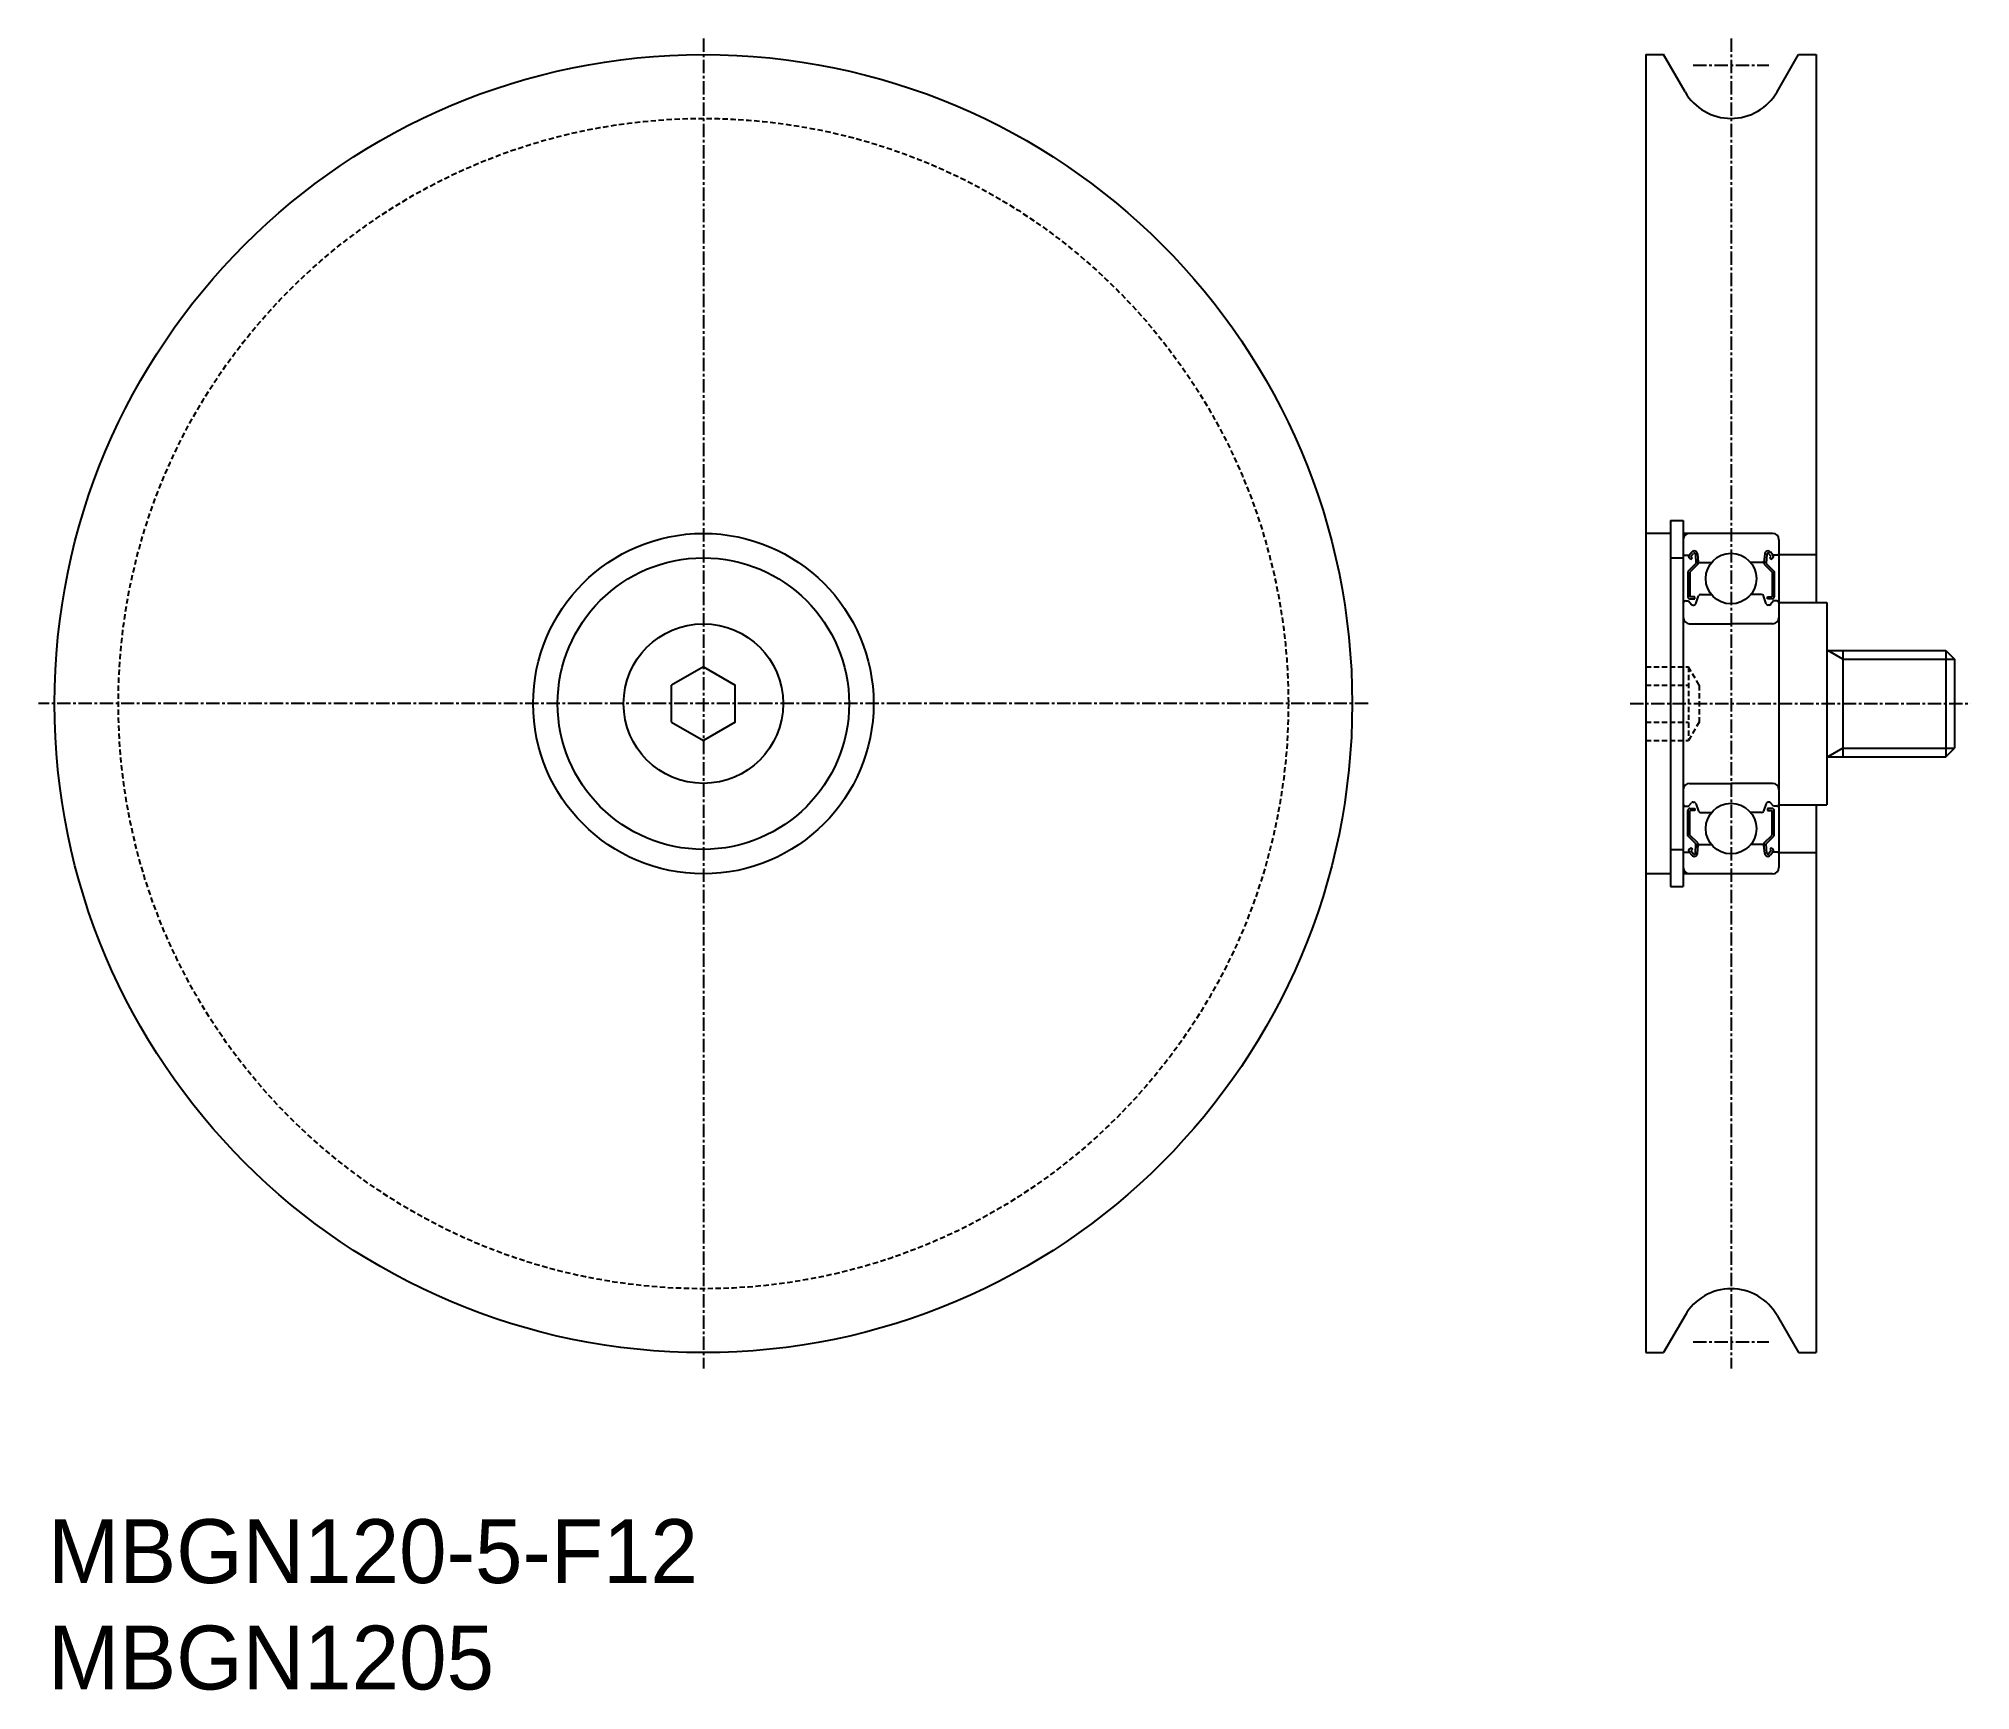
# Model space of a CAD drawing. Extents: x -287 to -105, y -60 to 95.
import ezdxf

# ---------------------------------------------------------------- set-up
doc = ezdxf.new("R2010")
doc.units = 0
doc.linetypes.add('CENTER', pattern=[2, 1.25, -0.25, 0.25, -0.25])
doc.linetypes.add('DASHED', pattern=[0.75, 0.5, -0.25])
doc.layers.get('0').update_dxf_attribs({"linetype": 'CONTINUOUS'})
doc.layers.add('CENTER', color=1, linetype='CENTER')

msp = doc.modelspace()

# ---------------------------------------------------------------- linework, layer by layer
at = {"color": 7, "linetype": 'CONTINUOUS'}
for p, q in [((-135.77, 93.66), (-134.13, 93.66)), ((-135.77, 93.66), (-135.77, -28.34)), ((-132.1, 90.16), (-134.13, 93.66)), ((-123.44, 90.16), (-121.42, 93.66)), ((-121.42, 93.66), (-119.77, 93.66)), ((-119.77, 93.66), (-119.77, 42.16)), ((-133.47, 49.86), (-132.27, 49.86)), ((-133.47, 49.86), (-133.47, 15.46)), ((-132.27, 49.86), (-132.27, 15.46)), ((-133.47, 48.66), (-135.77, 48.66)), ((-127.77, 48.66), (-132.27, 48.66)), ((-123.87, 48.66), (-127.77, 48.66)), ((-123.27, 48.06), (-123.27, 17.26)), ((-133.47, 46.36), (-132.27, 46.36)), ((-132.17, 46.61), (-131.71, 46.61)), ((-131.09, 45.84), (-131.84, 45.09)), ((-131.71, 46.61), (-131.46, 46.91)), ((-131.54, 46.2), (-131.69, 46.33)), ((-130.89, 45.76), (-131.64, 45.01)), ((-131.56, 46.48), (-131.31, 46.78)), ((-131.41, 46.35), (-131.56, 46.48)), ((-131.54, 46.2), (-131.41, 46.35)), ((-131.13, 46.72), (-131.09, 45.84)), ((-130.94, 46.74), (-130.87, 46)), ((-130.89, 46.23), (-130.89, 45.76)), ((-130.77, 45.91), (-129.62, 45.91)), ((-124.78, 45.91), (-125.92, 45.91)), ((-124.61, 46.74), (-124.68, 46)), ((-124.66, 46.23), (-124.66, 45.76)), ((-124.66, 45.76), (-123.91, 45.01)), ((-124.41, 46.72), (-124.46, 45.84)), ((-124.46, 45.84), (-123.71, 45.09)), ((-123.99, 46.48), (-124.24, 46.78)), ((-124.14, 46.35), (-123.99, 46.48)), ((-124.01, 46.2), (-124.14, 46.35)), ((-123.83, 46.61), (-124.08, 46.91)), ((-124.01, 46.2), (-123.86, 46.33)), ((-123.37, 46.61), (-123.83, 46.61)), ((-123.27, 46.66), (-119.77, 46.66)), ((-131.84, 45.09), (-131.84, 42.71)), ((-131.64, 45.01), (-131.64, 42.71)), ((-123.91, 45.01), (-123.91, 42.71)), ((-123.71, 45.09), (-123.71, 42.71)), ((-132.07, 42.31), (-131.77, 42.31)), ((-131.77, 42.31), (-131.5, 41.98)), ((-131.19, 42.71), (-131.64, 42.71)), ((-131.64, 42.51), (-131.19, 42.51)), ((-131.35, 41.91), (-131.28, 41.91)), ((-131.19, 42.51), (-131.19, 42.71)), ((-131.09, 42.04), (-130.82, 42.78)), ((-130.64, 42.91), (-129.62, 42.91)), ((-124.91, 42.91), (-125.92, 42.91)), ((-124.46, 42.04), (-124.72, 42.78)), ((-124.36, 42.51), (-124.36, 42.71)), ((-124.36, 42.71), (-123.91, 42.71)), ((-123.91, 42.51), (-124.36, 42.51)), ((-124.2, 41.91), (-124.27, 41.91)), ((-123.77, 42.31), (-124.05, 41.98)), ((-123.47, 42.31), (-123.77, 42.31)), ((-123.27, 42.16), (-118.77, 42.16)), ((-118.77, 42.16), (-118.77, 23.16)), ((-131.67, 40.16), (-127.77, 40.16)), ((-123.87, 40.16), (-127.77, 40.16)), ((-118.77, 37.66), (-107.59, 37.66)), ((-117.27, 37.66), (-117.27, 27.66)), ((-107.59, 37.66), (-106.77, 36.85)), ((-107.59, 37.66), (-107.59, 27.66)), ((-106.77, 36.85), (-106.77, 28.47)), ((-224.39, 36.12), (-227.39, 34.39)), ((-224.39, 36.12), (-221.39, 34.39)), ((-227.39, 30.93), (-227.39, 34.39)), ((-221.39, 30.93), (-221.39, 34.39)), ((-227.39, 30.93), (-224.39, 29.2)), ((-221.39, 30.93), (-224.39, 29.2)), ((-118.77, 27.66), (-107.59, 27.66)), ((-107.59, 27.66), (-106.77, 28.47)), ((-131.67, 25.16), (-127.77, 25.16)), ((-130.7, 25.16), (-130.7, 25.16)), ((-129.72, 25.16), (-129.72, 25.16)), ((-123.87, 25.16), (-127.77, 25.16)), ((-132.07, 23.01), (-131.77, 23.01)), ((-131.84, 20.23), (-131.84, 22.61)), ((-131.77, 23.01), (-131.5, 23.34)), ((-131.64, 22.81), (-131.19, 22.81)), ((-131.64, 20.31), (-131.64, 22.61)), ((-131.19, 22.61), (-131.64, 22.61)), ((-131.35, 23.41), (-131.28, 23.41)), ((-131.19, 22.81), (-131.19, 22.61)), ((-131.09, 23.28), (-130.82, 22.54)), ((-130.64, 22.41), (-129.62, 22.41)), ((-124.91, 22.41), (-125.92, 22.41)), ((-124.46, 23.28), (-124.72, 22.54)), ((-123.91, 22.81), (-124.36, 22.81)), ((-124.36, 22.81), (-124.36, 22.61)), ((-124.36, 22.61), (-123.91, 22.61)), ((-124.2, 23.41), (-124.27, 23.41)), ((-123.77, 23.01), (-124.05, 23.34)), ((-123.91, 20.31), (-123.91, 22.61)), ((-123.47, 23.01), (-123.77, 23.01)), ((-123.71, 20.23), (-123.71, 22.61)), ((-123.27, 23.16), (-118.77, 23.16)), ((-119.77, 23.16), (-119.77, -28.34)), ((-131.09, 19.48), (-131.84, 20.23)), ((-130.89, 19.56), (-131.64, 20.31)), ((-124.66, 19.56), (-123.91, 20.31)), ((-124.46, 19.48), (-123.71, 20.23)), ((-133.47, 18.96), (-132.27, 18.96)), ((-132.17, 18.71), (-131.71, 18.71)), ((-131.71, 18.71), (-131.46, 18.41)), ((-131.54, 19.12), (-131.69, 18.99)), ((-131.41, 18.97), (-131.56, 18.84)), ((-131.56, 18.84), (-131.31, 18.54)), ((-131.54, 19.12), (-131.41, 18.97)), ((-131.13, 18.6), (-131.09, 19.48)), ((-130.94, 18.58), (-130.87, 19.32)), ((-130.89, 19.09), (-130.89, 19.56)), ((-130.77, 19.41), (-129.62, 19.41)), ((-124.78, 19.41), (-125.92, 19.41)), ((-124.61, 18.58), (-124.68, 19.32)), ((-124.66, 19.09), (-124.66, 19.56)), ((-124.41, 18.6), (-124.46, 19.48)), ((-123.99, 18.84), (-124.24, 18.54)), ((-124.01, 19.12), (-124.14, 18.97)), ((-124.14, 18.97), (-123.99, 18.84)), ((-123.83, 18.71), (-124.08, 18.41)), ((-124.01, 19.12), (-123.86, 18.99)), ((-123.37, 18.71), (-123.83, 18.71)), ((-123.27, 18.66), (-119.77, 18.66)), ((-133.47, 16.66), (-135.77, 16.66)), ((-127.77, 16.66), (-132.27, 16.66)), ((-123.87, 16.66), (-127.77, 16.66)), ((-133.47, 15.46), (-132.27, 15.46)), ((-132.1, -24.84), (-134.13, -28.34)), ((-123.44, -24.84), (-121.42, -28.34)), ((-135.77, -28.34), (-134.13, -28.34)), ((-121.42, -28.34), (-119.77, -28.34))]:
    msp.add_line(p, q, dxfattribs=at)
at = {"color": 3, "linetype": 'CONTINUOUS'}
for p, q in [((-117.27, 36.85), (-118.68, 37.66)), ((-117.27, 36.85), (-106.77, 36.85)), ((-117.27, 28.47), (-118.68, 27.66)), ((-117.27, 28.47), (-106.77, 28.47))]:
    msp.add_line(p, q, dxfattribs=at)
at = {"color": 3, "linetype": 'DASHED'}
for p, q in [((-135.77, 36.12), (-131.77, 36.12)), ((-130.77, 34.39), (-131.77, 36.12)), ((-131.77, 36.12), (-131.77, 29.2)), ((-135.77, 34.39), (-131.77, 34.39)), ((-130.77, 34.39), (-130.77, 30.93)), ((-135.77, 30.93), (-131.77, 30.93)), ((-130.77, 30.93), (-131.77, 29.2)), ((-135.77, 29.2), (-131.77, 29.2))]:
    msp.add_line(p, q, dxfattribs=at)
at = {"color": 7, "linetype": 'CONTINUOUS'}
for centre, radius in [((-224.39, 32.66), 61), ((-224.39, 32.66), 16), ((-224.39, 32.66), 13.7), ((-127.77, 44.41), 2.38), ((-224.39, 32.66), 7.5), ((-127.77, 20.91), 2.38)]:
    msp.add_circle(centre, radius, dxfattribs=at)
at = {"color": 3, "linetype": 'DASHED'}
msp.add_circle((-224.39, 32.66), 55, dxfattribs=at)
at = {"color": 7, "linetype": 'CONTINUOUS'}
for centre, radius, start, end in [((-127.77, 92.66), 5, 210, 330), ((-131.67, 48.06), 0.6, 90, 180), ((-123.87, 48.06), 0.6, 360, 90), ((-132.17, 46.71), 0.1, 180, 270), ((-131.56, 46.48), 0.2, 140.0002, 230.0848), ((-131.23, 46.71), 0.3, 4.9968, 140.0002), ((-131.23, 46.71), 0.1, 2.8198, 140.0033), ((-130.77, 46.01), 0.1, 184.9968, 269.9995), ((-124.78, 46.01), 0.1, 270.0005, 355.0032), ((-124.31, 46.71), 0.3, 39.9998, 175.0032), ((-124.31, 46.71), 0.1, 39.9967, 177.1802), ((-123.99, 46.48), 0.2, 309.9152, 39.9998), ((-123.37, 46.71), 0.1, 270, 0), ((-132.07, 42.11), 0.2, 90, 180), ((-131.64, 42.71), 0.2, 180, 270), ((-131.35, 42.11), 0.2, 219.9962, 270), ((-131.28, 42.11), 0.2, 270, 339.9919), ((-130.64, 42.71), 0.2, 90, 159.9919), ((-124.91, 42.71), 0.2, 20.0081, 90), ((-124.27, 42.11), 0.2, 200.0081, 270), ((-124.2, 42.11), 0.2, 270, 320.0038), ((-123.91, 42.71), 0.2, 270, 0), ((-123.47, 42.11), 0.2, 0, 90), ((-131.67, 40.76), 0.6, 180, 270), ((-123.87, 40.76), 0.6, 270, 360), ((-131.67, 24.56), 0.6, 90, 180), ((-123.87, 24.56), 0.6, 0, 90), ((-132.07, 23.21), 0.2, 180, 270), ((-131.64, 22.61), 0.2, 90, 180), ((-131.35, 23.21), 0.2, 90, 140.0038), ((-131.28, 23.21), 0.2, 20.0081, 90), ((-130.64, 22.61), 0.2, 200.0081, 270), ((-124.91, 22.61), 0.2, 270, 339.9919), ((-124.27, 23.21), 0.2, 90, 159.9919), ((-124.2, 23.21), 0.2, 39.9962, 90), ((-123.91, 22.61), 0.2, 0, 90), ((-123.47, 23.21), 0.2, 270, 0), ((-132.17, 18.61), 0.1, 90, 180), ((-131.56, 18.84), 0.2, 129.9152, 219.9998), ((-131.23, 18.6), 0.3, 219.9998, 355.0032), ((-131.23, 18.6), 0.1, 219.9967, 357.1802), ((-130.77, 19.31), 0.1, 90.0005, 175.0032), ((-124.78, 19.31), 0.1, 4.9968, 89.9995), ((-124.31, 18.6), 0.3, 184.9968, 320.0002), ((-124.31, 18.6), 0.1, 182.8198, 320.0033), ((-123.99, 18.84), 0.2, 320.0002, 50.0848), ((-123.37, 18.61), 0.1, 0, 90), ((-131.67, 17.26), 0.6, 180, 270), ((-123.87, 17.26), 0.6, 270, 0), ((-127.77, -27.34), 5, 30, 150)]:
    msp.add_arc(centre, radius, start, end, dxfattribs=at)
at = {"layer": 'CENTER', "color": 1, "linetype": 'CENTER'}
for p, q in [((-224.39, 95.16), (-224.39, -29.84)), ((-127.77, 95.16), (-127.77, -29.84)), ((-131.33, 92.66), (-124.22, 92.66)), ((-161.89, 32.66), (-286.89, 32.66)), ((-137.27, 32.66), (-105.27, 32.66)), ((-131.33, -27.34), (-124.22, -27.34))]:
    msp.add_line(p, q, dxfattribs=at)

# ---------------------------------------------------------------- texts
at = {"color": 7, "linetype": 'CONTINUOUS'}
for s, p in [('MBGN120-5-F12', (-285.99, -50)), ('MBGN1205', (-285.99, -60))]:
    msp.add_text(s, height=6, dxfattribs=at).set_placement(p)

doc.saveas('drawing.dxf')
